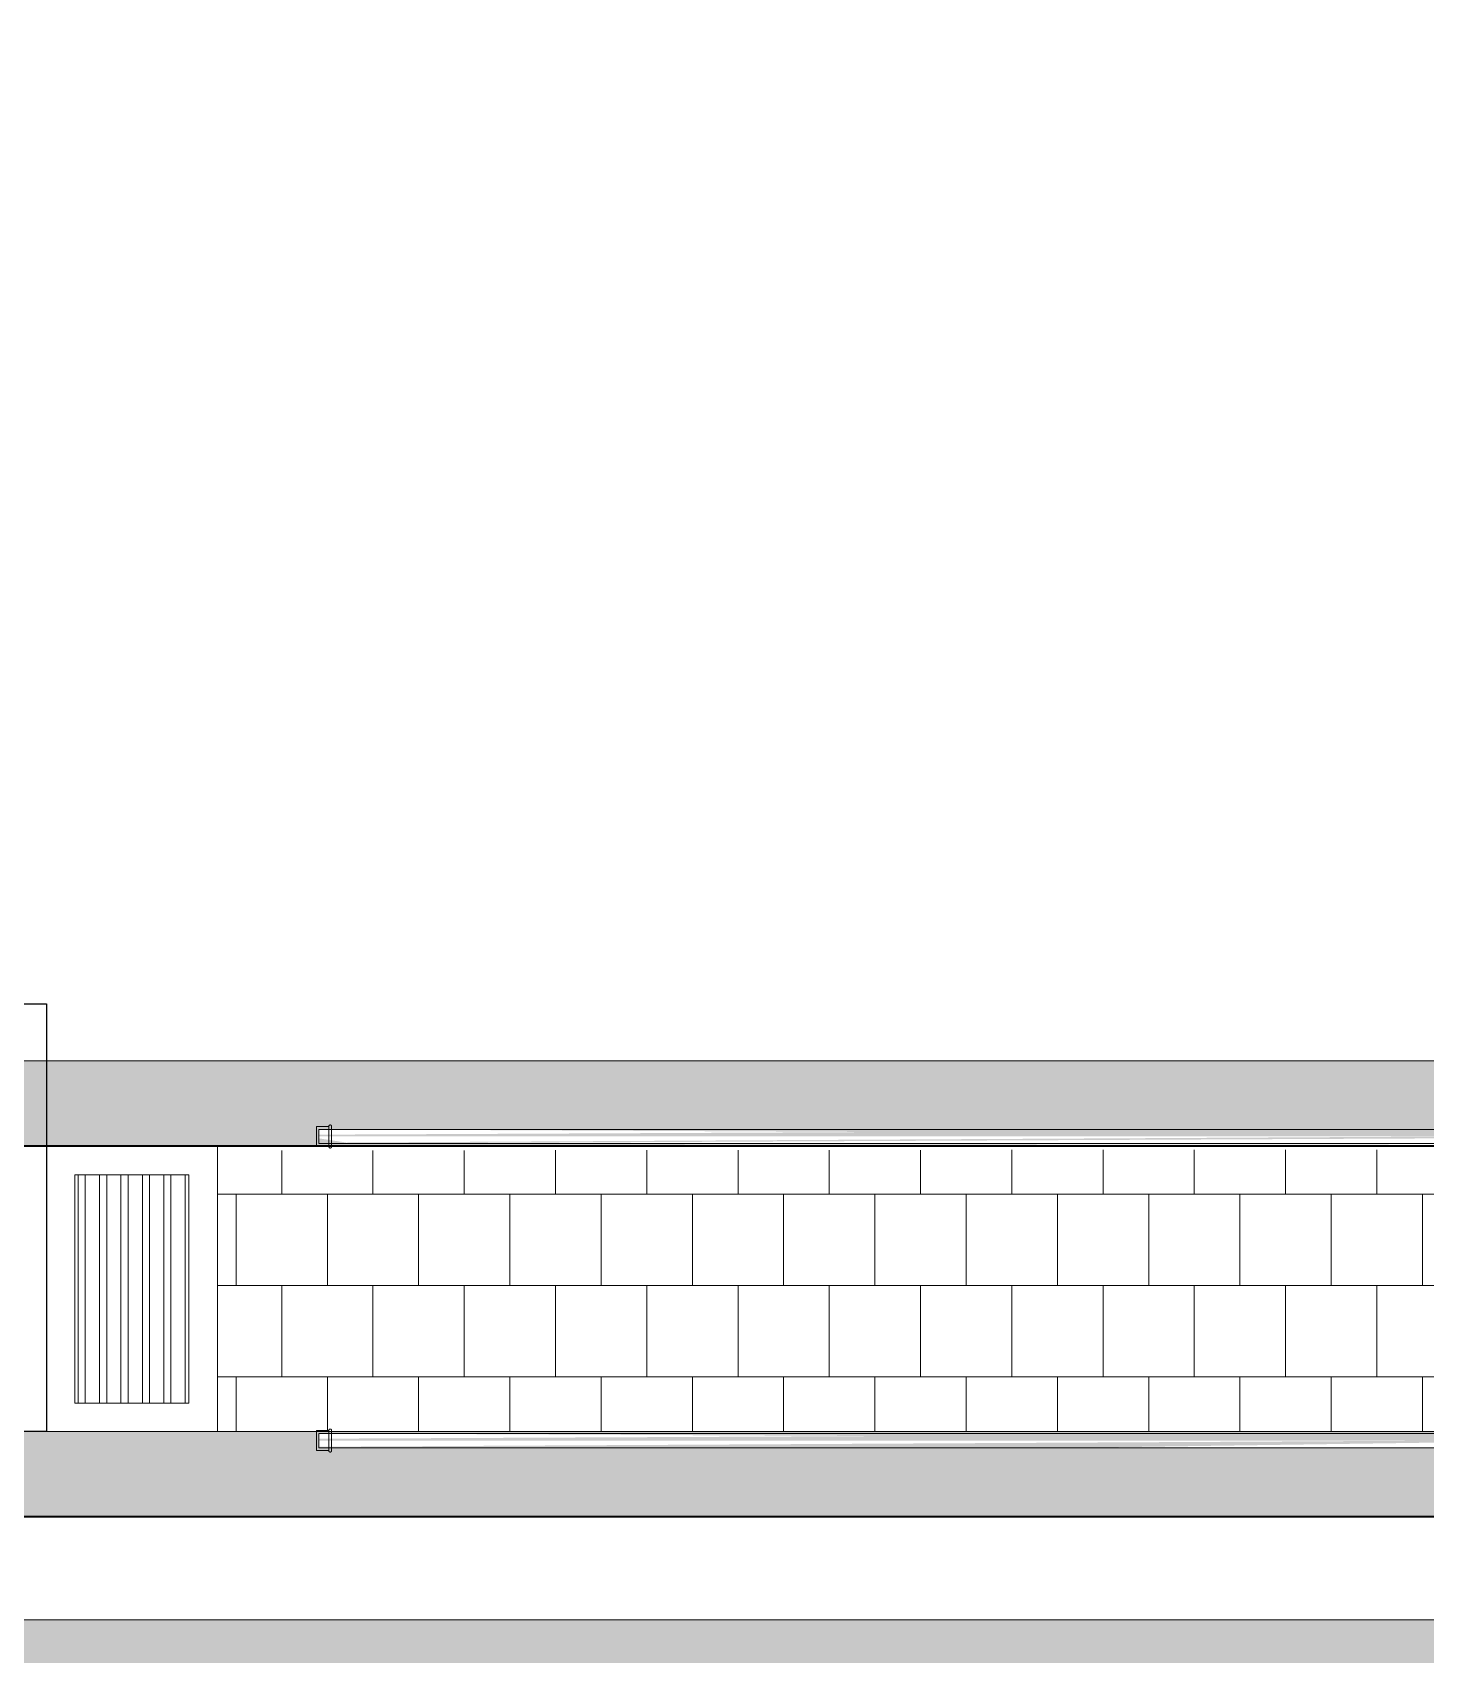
# Model space of a CAD drawing. Header units: metres. Extents: x 149 to 429, y -3 to 162.
# Drawn here: x 355.963 to 358.406, y 99.833 to 102.677 of the extents above; entities that cross this region are included whole.
import ezdxf

# ---------------------------------------------------------------- set-up
doc = ezdxf.new("R2010")
doc.units = ezdxf.units.M
doc.layers.add('1053_ARQ_BASE_MATADOURO_dwg', color=7, linetype='Continuous', lineweight=5, true_color=0x767676)
for name, color, linetype, lineweight in [('A-DETL', 7, 'Continuous', 5), ('A-DETL-GENF', 7, 'Continuous', 5), ('A-PAREDE', 7, 'Continuous', 30), ('A-VISTA01', 7, 'Continuous', 20), ('A-VISTA06', 7, 'Continuous', 5), ('A-WALL', 7, 'Continuous', 9), ('A_lay', 7, 'Continuous', 5), ('P-PIPE', 7, 'Continuous', 5)]:
    doc.layers.add(name, color=color, linetype=linetype, lineweight=lineweight)

# ---------------------------------------------------------------- blocks, each defined once
blk = doc.blocks.new('AÇO_Tampão Com Rebordo - AÇO_Tampão Com Rebordo-3707446-TÉRREO 1_20 - Dependente 2')
at = {"layer": 'P-PIPE'}
for p, q in [((0, 0.0177), (0.0218, 0.0177)), ((0, -0.0177), (0, 0.0177)), ((0, -0.0177), (0, 0.0177)), ((0.0218, 0.0177), (0.0218, -0.0177)), ((0.0218, 0.0177), (0.0218, 0.0125)), ((0.0218, -0.0177), (0, -0.0177)), ((0.0218, -0.0125), (0.0218, -0.0177))]:
    blk.add_line(p, q, dxfattribs=at)
at = {"layer": 'P-PIPE', "flags": 128}
for points in [[(0.0268, 0.0177), (0.0268, 0.0178), (0.0268, 0.0179), (0.0268, 0.018), (0.0268, 0.0181), (0.0268, 0.0182), (0.0267, 0.0183), (0.0267, 0.0184), (0.0267, 0.0185), (0.0266, 0.0186), (0.0266, 0.0187), (0.0266, 0.0188), (0.0265, 0.0189), (0.0265, 0.0189), (0.0264, 0.019), (0.0264, 0.0191), (0.0263, 0.0192), (0.0262, 0.0193), (0.0262, 0.0193), (0.0261, 0.0194), (0.026, 0.0195), (0.026, 0.0196), (0.0259, 0.0196), (0.0258, 0.0197), (0.0257, 0.0197), (0.0257, 0.0198), (0.0256, 0.0199), (0.0255, 0.0199), (0.0254, 0.02), (0.0253, 0.02), (0.0252, 0.02), (0.0251, 0.0201), (0.025, 0.0201), (0.0249, 0.0201), (0.0248, 0.0201), (0.0247, 0.0202), (0.0246, 0.0202), (0.0245, 0.0202), (0.0244, 0.0202), (0.0243, 0.0202), (0.0242, 0.0202), (0.0241, 0.0202), (0.024, 0.0202), (0.0239, 0.0202), (0.0238, 0.0202), (0.0237, 0.0201), (0.0236, 0.0201), (0.0235, 0.0201), (0.0234, 0.02), (0.0234, 0.02), (0.0233, 0.02), (0.0232, 0.0199), (0.0231, 0.0199), (0.023, 0.0198), (0.0229, 0.0198), (0.0228, 0.0197), (0.0227, 0.0197), (0.0227, 0.0196), (0.0226, 0.0195), (0.0225, 0.0195), (0.0225, 0.0194), (0.0224, 0.0193), (0.0223, 0.0192), (0.0223, 0.0192), (0.0222, 0.0191), (0.0222, 0.019), (0.0221, 0.0189), (0.0221, 0.0188), (0.022, 0.0187), (0.022, 0.0186), (0.0219, 0.0185), (0.0219, 0.0184), (0.0219, 0.0183), (0.0219, 0.0182), (0.0218, 0.0182), (0.0218, 0.0181), (0.0218, 0.018), (0.0218, 0.0179), (0.0218, 0.0178), (0.0218, 0.0177)], [(0.0218, -0.0177), (0.0218, -0.0176), (0.0218, -0.0176), (0.0218, -0.0175), (0.0218, -0.0173), (0.0218, -0.0172), (0.0218, -0.017), (0.0218, -0.0168), (0.0218, -0.0166), (0.0218, -0.0163), (0.0218, -0.016), (0.0218, -0.0157), (0.0218, -0.0154), (0.0218, -0.015), (0.0218, -0.0146), (0.0218, -0.0142), (0.0218, -0.0138), (0.0218, -0.0133), (0.0218, -0.0128), (0.0218, -0.0123), (0.0218, -0.0118), (0.0218, -0.0113), (0.0218, -0.0107), (0.0218, -0.0102), (0.0218, -0.0096), (0.0218, -0.009), (0.0218, -0.0083), (0.0218, -0.0077), (0.0218, -0.0071), (0.0218, -0.0064), (0.0218, -0.0057), (0.0218, -0.0051), (0.0218, -0.0044), (0.0218, -0.0037), (0.0218, -0.003), (0.0218, -0.0023), (0.0218, -0.0016), (0.0218, -0.0009), (0.0218, -0.0002), (0.0218, 0.0005), (0.0218, 0.0012), (0.0218, 0.0019), (0.0218, 0.0026), (0.0218, 0.0033), (0.0218, 0.004), (0.0218, 0.0047), (0.0218, 0.0054), (0.0218, 0.0061), (0.0218, 0.0067), (0.0218, 0.0074), (0.0218, 0.008), (0.0218, 0.0086), (0.0218, 0.0092), (0.0218, 0.0098), (0.0218, 0.0104), (0.0218, 0.011), (0.0218, 0.0115), (0.0218, 0.0121), (0.0218, 0.0126), (0.0218, 0.0131), (0.0218, 0.0135), (0.0218, 0.014), (0.0218, 0.0144), (0.0218, 0.0148), (0.0218, 0.0152), (0.0218, 0.0155), (0.0218, 0.0158), (0.0218, 0.0162), (0.0218, 0.0164), (0.0218, 0.0167), (0.0218, 0.0169), (0.0218, 0.0171), (0.0218, 0.0173), (0.0218, 0.0174), (0.0218, 0.0175), (0.0218, 0.0176), (0.0218, 0.0177), (0.0218, 0.0177)], [(0.0218, 0.0177), (0.0218, 0.0176), (0.0218, 0.0176), (0.0218, 0.0175), (0.0218, 0.0173), (0.0218, 0.0172), (0.0218, 0.017), (0.0218, 0.0168), (0.0218, 0.0166), (0.0218, 0.0163), (0.0218, 0.016), (0.0218, 0.0157), (0.0218, 0.0154), (0.0218, 0.015), (0.0218, 0.0146), (0.0218, 0.0142), (0.0218, 0.0138), (0.0218, 0.0133), (0.0218, 0.0128), (0.0218, 0.0123)], [(0.0268, 0.0177), (0.0268, 0.0176), (0.0268, 0.0176), (0.0268, 0.0175), (0.0268, 0.0173), (0.0268, 0.0172), (0.0268, 0.017), (0.0268, 0.0168), (0.0268, 0.0166), (0.0268, 0.0163), (0.0268, 0.016), (0.0268, 0.0157), (0.0268, 0.0154), (0.0268, 0.015), (0.0268, 0.0146), (0.0268, 0.0142), (0.0268, 0.0138), (0.0268, 0.0133), (0.0268, 0.0128), (0.0268, 0.0123), (0.0268, 0.0118), (0.0268, 0.0113), (0.0268, 0.0107), (0.0268, 0.0102), (0.0268, 0.0096), (0.0268, 0.009), (0.0268, 0.0083), (0.0268, 0.0077), (0.0268, 0.0071), (0.0268, 0.0064), (0.0268, 0.0057), (0.0268, 0.0051), (0.0268, 0.0044), (0.0268, 0.0037), (0.0268, 0.003), (0.0268, 0.0023), (0.0268, 0.0016), (0.0268, 0.0009), (0.0268, 0.0002), (0.0268, -0.0005), (0.0268, -0.0012), (0.0268, -0.0019), (0.0268, -0.0026), (0.0268, -0.0033), (0.0268, -0.004), (0.0268, -0.0047), (0.0268, -0.0054), (0.0268, -0.0061), (0.0268, -0.0067), (0.0268, -0.0074), (0.0268, -0.008), (0.0268, -0.0086), (0.0268, -0.0092), (0.0268, -0.0098), (0.0268, -0.0104), (0.0268, -0.011), (0.0268, -0.0115), (0.0268, -0.0121), (0.0268, -0.0126), (0.0268, -0.0131), (0.0268, -0.0135), (0.0268, -0.014), (0.0268, -0.0144), (0.0268, -0.0148), (0.0268, -0.0152), (0.0268, -0.0155), (0.0268, -0.0158), (0.0268, -0.0162), (0.0268, -0.0164), (0.0268, -0.0167), (0.0268, -0.0169), (0.0268, -0.0171), (0.0268, -0.0173), (0.0268, -0.0174), (0.0268, -0.0175), (0.0268, -0.0176), (0.0268, -0.0177), (0.0268, -0.0177)], [(0.0268, 0.0126), (0.0268, 0.0131), (0.0268, 0.0135), (0.0268, 0.014), (0.0268, 0.0144), (0.0268, 0.0148), (0.0268, 0.0152), (0.0268, 0.0155), (0.0268, 0.0158), (0.0268, 0.0162), (0.0268, 0.0164), (0.0268, 0.0167), (0.0268, 0.0169), (0.0268, 0.0171), (0.0268, 0.0173), (0.0268, 0.0174), (0.0268, 0.0175), (0.0268, 0.0176), (0.0268, 0.0177), (0.0268, 0.0177)], [(0.0218, -0.0126), (0.0218, -0.0131), (0.0218, -0.0135), (0.0218, -0.014), (0.0218, -0.0144), (0.0218, -0.0148), (0.0218, -0.0152), (0.0218, -0.0155), (0.0218, -0.0158), (0.0218, -0.0162), (0.0218, -0.0164), (0.0218, -0.0167), (0.0218, -0.0169), (0.0218, -0.0171), (0.0218, -0.0173), (0.0218, -0.0174), (0.0218, -0.0175), (0.0218, -0.0176), (0.0218, -0.0177), (0.0218, -0.0177)], [(0.0218, -0.0177), (0.0218, -0.0178), (0.0218, -0.0179), (0.0218, -0.018), (0.0218, -0.0181), (0.0218, -0.0182), (0.0219, -0.0183), (0.0219, -0.0184), (0.0219, -0.0185), (0.022, -0.0186), (0.022, -0.0187), (0.022, -0.0188), (0.0221, -0.0189), (0.0221, -0.0189), (0.0222, -0.019), (0.0222, -0.0191), (0.0223, -0.0192), (0.0224, -0.0193), (0.0224, -0.0193), (0.0225, -0.0194), (0.0226, -0.0195), (0.0226, -0.0196), (0.0227, -0.0196), (0.0228, -0.0197), (0.0229, -0.0197), (0.0229, -0.0198), (0.023, -0.0199), (0.0231, -0.0199), (0.0232, -0.02), (0.0233, -0.02), (0.0234, -0.02), (0.0235, -0.0201), (0.0236, -0.0201), (0.0237, -0.0201), (0.0238, -0.0201), (0.0239, -0.0202), (0.024, -0.0202), (0.0241, -0.0202), (0.0242, -0.0202), (0.0243, -0.0202), (0.0244, -0.0202), (0.0245, -0.0202), (0.0246, -0.0202), (0.0247, -0.0202), (0.0248, -0.0202), (0.0249, -0.0201), (0.025, -0.0201), (0.0251, -0.0201), (0.0252, -0.02), (0.0252, -0.02), (0.0253, -0.02), (0.0254, -0.0199), (0.0255, -0.0199), (0.0256, -0.0198), (0.0257, -0.0198), (0.0258, -0.0197), (0.0259, -0.0197), (0.0259, -0.0196), (0.026, -0.0195), (0.0261, -0.0195), (0.0261, -0.0194), (0.0262, -0.0193), (0.0263, -0.0192), (0.0263, -0.0192), (0.0264, -0.0191), (0.0264, -0.019), (0.0265, -0.0189), (0.0265, -0.0188), (0.0266, -0.0187), (0.0266, -0.0186), (0.0267, -0.0185), (0.0267, -0.0184), (0.0267, -0.0183), (0.0267, -0.0182), (0.0268, -0.0182), (0.0268, -0.0181), (0.0268, -0.018), (0.0268, -0.0179), (0.0268, -0.0178), (0.0268, -0.0177)], [(0.0268, -0.0177), (0.0268, -0.0176), (0.0268, -0.0176), (0.0268, -0.0175), (0.0268, -0.0173), (0.0268, -0.0172), (0.0268, -0.017), (0.0268, -0.0168), (0.0268, -0.0166), (0.0268, -0.0163), (0.0268, -0.016), (0.0268, -0.0157), (0.0268, -0.0154), (0.0268, -0.015), (0.0268, -0.0146), (0.0268, -0.0142), (0.0268, -0.0138), (0.0268, -0.0133), (0.0268, -0.0128), (0.0268, -0.0123)]]:
    blk.add_lwpolyline(points, dxfattribs=at)
blk = doc.blocks.new('AÇO_Tampão Com Rebordo - AÇO_Tampão Com Rebordo-V110-TÉRREO 1_20 - Dependente 2')
at = {"layer": 'P-PIPE'}
for p, q in [((0, 0.0177), (0.0218, 0.0177)), ((0, -0.0177), (0, 0.0177)), ((0, -0.0177), (0, 0.0177)), ((0.0218, 0.0177), (0.0218, 0.0125)), ((0.0218, 0.0177), (0.0218, 0.0125)), ((0.0218, -0.0177), (0, -0.0177)), ((0.0218, -0.0125), (0.0218, -0.0177)), ((0.0218, -0.0125), (0.0218, -0.0177))]:
    blk.add_line(p, q, dxfattribs=at)
at = {"layer": 'P-PIPE', "flags": 128}
for points in [[(0.0268, 0.0177), (0.0268, 0.0178), (0.0268, 0.0179), (0.0268, 0.018), (0.0268, 0.0181), (0.0268, 0.0182), (0.0267, 0.0183), (0.0267, 0.0184), (0.0267, 0.0185), (0.0266, 0.0186), (0.0266, 0.0187), (0.0266, 0.0188), (0.0265, 0.0189), (0.0265, 0.0189), (0.0264, 0.019), (0.0264, 0.0191), (0.0263, 0.0192), (0.0262, 0.0193), (0.0262, 0.0193), (0.0261, 0.0194), (0.026, 0.0195), (0.026, 0.0196), (0.0259, 0.0196), (0.0258, 0.0197), (0.0257, 0.0197), (0.0257, 0.0198), (0.0256, 0.0199), (0.0255, 0.0199), (0.0254, 0.02), (0.0253, 0.02), (0.0252, 0.02), (0.0251, 0.0201), (0.025, 0.0201), (0.0249, 0.0201), (0.0248, 0.0201), (0.0247, 0.0202), (0.0246, 0.0202), (0.0245, 0.0202), (0.0244, 0.0202), (0.0243, 0.0202), (0.0242, 0.0202), (0.0241, 0.0202), (0.024, 0.0202), (0.0239, 0.0202), (0.0238, 0.0202), (0.0237, 0.0201), (0.0236, 0.0201), (0.0235, 0.0201), (0.0234, 0.02), (0.0234, 0.02), (0.0233, 0.02), (0.0232, 0.0199), (0.0231, 0.0199), (0.023, 0.0198), (0.0229, 0.0198), (0.0228, 0.0197), (0.0227, 0.0197), (0.0227, 0.0196), (0.0226, 0.0195), (0.0225, 0.0195), (0.0225, 0.0194), (0.0224, 0.0193), (0.0223, 0.0192), (0.0223, 0.0192), (0.0222, 0.0191), (0.0222, 0.019), (0.0221, 0.0189), (0.0221, 0.0188), (0.022, 0.0187), (0.022, 0.0186), (0.0219, 0.0185), (0.0219, 0.0184), (0.0219, 0.0183), (0.0219, 0.0182), (0.0218, 0.0182), (0.0218, 0.0181), (0.0218, 0.018), (0.0218, 0.0179), (0.0218, 0.0178), (0.0218, 0.0177)], [(0.0218, 0.0126), (0.0218, 0.0131), (0.0218, 0.0135), (0.0218, 0.014), (0.0218, 0.0144), (0.0218, 0.0148), (0.0218, 0.0152), (0.0218, 0.0155), (0.0218, 0.0158), (0.0218, 0.0162), (0.0218, 0.0164), (0.0218, 0.0167), (0.0218, 0.0169), (0.0218, 0.0171), (0.0218, 0.0173), (0.0218, 0.0174), (0.0218, 0.0175), (0.0218, 0.0176), (0.0218, 0.0177), (0.0218, 0.0177)], [(0.0218, 0.0177), (0.0218, 0.0176), (0.0218, 0.0176), (0.0218, 0.0175), (0.0218, 0.0173), (0.0218, 0.0172), (0.0218, 0.017), (0.0218, 0.0168), (0.0218, 0.0166), (0.0218, 0.0163), (0.0218, 0.016), (0.0218, 0.0157), (0.0218, 0.0154), (0.0218, 0.015), (0.0218, 0.0146), (0.0218, 0.0142), (0.0218, 0.0138), (0.0218, 0.0133), (0.0218, 0.0128), (0.0218, 0.0123)], [(0.0268, 0.0177), (0.0268, 0.0176), (0.0268, 0.0176), (0.0268, 0.0175), (0.0268, 0.0173), (0.0268, 0.0172), (0.0268, 0.017), (0.0268, 0.0168), (0.0268, 0.0166), (0.0268, 0.0163), (0.0268, 0.016), (0.0268, 0.0157), (0.0268, 0.0154), (0.0268, 0.015), (0.0268, 0.0146), (0.0268, 0.0142), (0.0268, 0.0138), (0.0268, 0.0133), (0.0268, 0.0128), (0.0268, 0.0123)], [(0.0268, 0.0126), (0.0268, 0.0131), (0.0268, 0.0135), (0.0268, 0.014), (0.0268, 0.0144), (0.0268, 0.0148), (0.0268, 0.0152), (0.0268, 0.0155), (0.0268, 0.0158), (0.0268, 0.0162), (0.0268, 0.0164), (0.0268, 0.0167), (0.0268, 0.0169), (0.0268, 0.0171), (0.0268, 0.0173), (0.0268, 0.0174), (0.0268, 0.0175), (0.0268, 0.0176), (0.0268, 0.0177), (0.0268, 0.0177)], [(0.0218, -0.0177), (0.0218, -0.0176), (0.0218, -0.0176), (0.0218, -0.0175), (0.0218, -0.0173), (0.0218, -0.0172), (0.0218, -0.017), (0.0218, -0.0168), (0.0218, -0.0166), (0.0218, -0.0163), (0.0218, -0.016), (0.0218, -0.0157), (0.0218, -0.0154), (0.0218, -0.015), (0.0218, -0.0146), (0.0218, -0.0142), (0.0218, -0.0138), (0.0218, -0.0133), (0.0218, -0.0128), (0.0218, -0.0123)], [(0.0218, -0.0126), (0.0218, -0.0131), (0.0218, -0.0135), (0.0218, -0.014), (0.0218, -0.0144), (0.0218, -0.0148), (0.0218, -0.0152), (0.0218, -0.0155), (0.0218, -0.0158), (0.0218, -0.0162), (0.0218, -0.0164), (0.0218, -0.0167), (0.0218, -0.0169), (0.0218, -0.0171), (0.0218, -0.0173), (0.0218, -0.0174), (0.0218, -0.0175), (0.0218, -0.0176), (0.0218, -0.0177), (0.0218, -0.0177)], [(0.0218, -0.0177), (0.0218, -0.0178), (0.0218, -0.0179), (0.0218, -0.018), (0.0218, -0.0181), (0.0218, -0.0182), (0.0219, -0.0183), (0.0219, -0.0184), (0.0219, -0.0185), (0.022, -0.0186), (0.022, -0.0187), (0.022, -0.0188), (0.0221, -0.0189), (0.0221, -0.0189), (0.0222, -0.019), (0.0222, -0.0191), (0.0223, -0.0192), (0.0224, -0.0193), (0.0224, -0.0193), (0.0225, -0.0194), (0.0226, -0.0195), (0.0226, -0.0196), (0.0227, -0.0196), (0.0228, -0.0197), (0.0229, -0.0197), (0.0229, -0.0198), (0.023, -0.0199), (0.0231, -0.0199), (0.0232, -0.02), (0.0233, -0.02), (0.0234, -0.02), (0.0235, -0.0201), (0.0236, -0.0201), (0.0237, -0.0201), (0.0238, -0.0201), (0.0239, -0.0202), (0.024, -0.0202), (0.0241, -0.0202), (0.0242, -0.0202), (0.0243, -0.0202), (0.0244, -0.0202), (0.0245, -0.0202), (0.0246, -0.0202), (0.0247, -0.0202), (0.0248, -0.0202), (0.0249, -0.0201), (0.025, -0.0201), (0.0251, -0.0201), (0.0252, -0.02), (0.0252, -0.02), (0.0253, -0.02), (0.0254, -0.0199), (0.0255, -0.0199), (0.0256, -0.0198), (0.0257, -0.0198), (0.0258, -0.0197), (0.0259, -0.0197), (0.0259, -0.0196), (0.026, -0.0195), (0.0261, -0.0195), (0.0261, -0.0194), (0.0262, -0.0193), (0.0263, -0.0192), (0.0263, -0.0192), (0.0264, -0.0191), (0.0264, -0.019), (0.0265, -0.0189), (0.0265, -0.0188), (0.0266, -0.0187), (0.0266, -0.0186), (0.0267, -0.0185), (0.0267, -0.0184), (0.0267, -0.0183), (0.0267, -0.0182), (0.0268, -0.0182), (0.0268, -0.0181), (0.0268, -0.018), (0.0268, -0.0179), (0.0268, -0.0178), (0.0268, -0.0177)], [(0.0268, -0.0177), (0.0268, -0.0176), (0.0268, -0.0176), (0.0268, -0.0175), (0.0268, -0.0173), (0.0268, -0.0172), (0.0268, -0.017), (0.0268, -0.0168), (0.0268, -0.0166), (0.0268, -0.0163), (0.0268, -0.016), (0.0268, -0.0157), (0.0268, -0.0154), (0.0268, -0.015), (0.0268, -0.0146), (0.0268, -0.0142), (0.0268, -0.0138), (0.0268, -0.0133), (0.0268, -0.0128), (0.0268, -0.0123)], [(0.0268, -0.0126), (0.0268, -0.0131), (0.0268, -0.0135), (0.0268, -0.014), (0.0268, -0.0144), (0.0268, -0.0148), (0.0268, -0.0152), (0.0268, -0.0155), (0.0268, -0.0158), (0.0268, -0.0162), (0.0268, -0.0164), (0.0268, -0.0167), (0.0268, -0.0169), (0.0268, -0.0171), (0.0268, -0.0173), (0.0268, -0.0174), (0.0268, -0.0175), (0.0268, -0.0176), (0.0268, -0.0177), (0.0268, -0.0177)]]:
    blk.add_lwpolyline(points, dxfattribs=at)
blk = doc.blocks.new('1053_ARQ_BASE_MATADOURO_dwg_arq geral tgov-4039641-TÉRREO 1_20 - Dependente 2')
at = {"layer": 'A-VISTA06', "true_color": 0xaaaaaa}
h = blk.add_hatch(dxfattribs=at)
h.set_pattern_fill('FP_6', color=253, style=0, pattern_type=2)
h.set_pattern_definition([(90, (0.46822, 1.121), (-0.0375, 2e-18), []), (90, (0.48072, 1.133), (-0.0375, 2e-18), [])])
h.paths.add_polyline_path([(19.6227, 17.0882), (19.6227, 17.4882), (19.4227, 17.4882), (19.4227, 17.0882)])
at = {"layer": 'A_lay', "true_color": 0xaaaaaa}
h = blk.add_hatch(dxfattribs=at)
h.set_pattern_fill('FP_5', color=253, style=0, pattern_type=2)
h.set_pattern_definition([(0, (0, 0), (0, 0.16), []), (90, (0, 0), (-0.08, 0.16), [0.16, -0.16])])
h.paths.add_polyline_path([(19.911, 17.0382), (29.3459, 17.0382), (29.3459, 17.5382), (19.6727, 17.5308), (19.6727, 17.0382)])
at = {"layer": 'A-PAREDE', "color": 253, "lineweight": 25, "true_color": 0xaaaaaa, "flags": 128}
blk.add_lwpolyline([(19.3727, 17.0382), (19.3231, 17.0382), (19.3231, 17.7882), (19.3727, 17.7882)], close=True, dxfattribs=at)
at = {"layer": 'A-VISTA01', "color": 253, "true_color": 0xaaaaaa, "flags": 128}
for points in [[(19.3727, 17.6882), (29.3459, 17.6882), (29.3459, 17.5382), (19.3727, 17.5382)], [(29.3459, 17.0382), (19.3001, 17.0382), (17.8845, 16.7079)], [(18.5446, 16.7079), (19.3173, 16.8882), (29.3459, 16.8882), (29.3459, 17.0382)]]:
    blk.add_lwpolyline(points, dxfattribs=at)
at = {"layer": 'A-VISTA06', "color": 253, "true_color": 0xaaaaaa, "flags": 128}
blk.add_lwpolyline([(19.3727, 17.5382), (19.6727, 17.5382), (19.6727, 17.0382), (19.3727, 17.0382), (19.3727, 17.5382), (19.3727, 17.0382)], dxfattribs=at)
blk.add_lwpolyline([(19.4227, 17.4882), (19.6227, 17.4882), (19.6227, 17.0882), (19.4227, 17.0882)], close=True, dxfattribs=at)
blk = doc.blocks.new('1053_ARQ_BASE_MATADOURO_dwg-3625622-TÉRREO 1_20 - Dependente 2')
blk.add_blockref('1053_ARQ_BASE_MATADOURO_dwg_arq geral tgov-4039641-TÉRREO 1_20 - Dependente 2', (130.2098, 83.186))

msp = doc.modelspace()

# ---------------------------------------------------------------- hatches: boundary and pattern name
at = {"layer": 'A-DETL-GENF', "true_color": 0xffff00}
h = msp.add_hatch(color=2, dxfattribs=at)
h.paths.add_polyline_path([(365.8845, 99.7704), (366.9273, 99.7791), (366.9273, 110.2375), (345.3444, 110.2375), (345.3444, 99.7704), (365.7098, 99.7704)])
h.paths.add_polyline_path([(348.6358, 99.8939), (345.729, 99.8939), (345.729, 109.9402), (366.7201, 109.9402), (366.7201, 99.8939), (349.5005, 99.8939)])
at = {"layer": 'A-WALL', "true_color": 0xffd4aa, "transparency": 33554483}
h = msp.add_hatch(color=41, dxfattribs=at)
h.paths.add_polyline_path([(355.8617, 100.7257), (365.894, 100.7352), (365.8942, 100.7477), (365.9078, 100.7447), (365.908, 100.7257), (365.9444, 100.7352), (365.9444, 100.8742), (355.8444, 100.8742), (355.8615, 100.7257)])
h.paths.add_polyline_path([(359.7191, 100.729), (358.5206, 100.7382), (358.5206, 100.754), (361.0681, 100.7447), (361.0681, 100.729), (360.9964, 100.729)])
h.paths.add_polyline_path([(356.5258, 100.729), (356.4654, 100.7382), (356.4654, 100.754), (358.4546, 100.7447), (358.4546, 100.729), (357.1645, 100.729)])
h.paths.add_polyline_path([(365.467, 100.729), (361.1064, 100.7382), (361.1071, 100.754), (365.8845, 100.7447), (365.8845, 100.729), (365.7098, 100.729)])
h = msp.add_hatch(color=41, dxfattribs=at)
h.paths.add_polyline_path([(355.938, 100.0757), (365.9444, 100.0757), (365.9444, 100.2242), (365.9145, 100.2147), (365.908, 100.1916), (365.8942, 100.2147), (365.9064, 100.2242), (355.9149, 100.2242), (355.9322, 100.0757)])
h.paths.add_polyline_path([(361.0681, 100.1959), (358.5206, 100.2052), (358.5206, 100.2209), (361.0681, 100.2117), (361.0681, 100.1964)])
h.paths.add_polyline_path([(364.8284, 100.1959), (361.1064, 100.2052), (361.1071, 100.2209), (365.8845, 100.2117), (365.8845, 100.1959), (365.467, 100.1959)])
h.paths.add_polyline_path([(356.4654, 100.1959), (356.4654, 100.2209), (358.4546, 100.2117), (358.4546, 100.1959), (356.5258, 100.1959)])
at = {"layer": 'P-PIPE', "true_color": 0xc0c0c0}
for points in [[(358.4546, 100.7415), (358.4546, 100.754), (356.4654, 100.7447), (356.4654, 100.7415), (358.4418, 100.7415)], [(356.4654, 100.729), (358.4546, 100.7383), (358.4546, 100.7415), (356.4654, 100.7307), (356.4654, 100.7294)], [(358.4546, 100.2084), (358.4546, 100.2209), (356.4654, 100.2117), (356.4654, 100.2084), (358.4418, 100.2084)], [(357.8031, 100.1959), (358.4546, 100.2053), (358.4546, 100.2084), (356.4654, 100.1976), (356.4654, 100.1959), (357.1645, 100.1959)]]:
    msp.add_hatch(color=9, dxfattribs=at).paths.add_polyline_path(points)

# ---------------------------------------------------------------- linework, layer by layer
at = {"layer": 'A-DETL'}
msp.add_line((366.7201, 99.8939), (345.729, 99.8939), dxfattribs=at)
at = {"layer": 'A-WALL', "color": 253, "true_color": 0xaaaaaa}
for p, q in [((365.9444, 100.8742), (355.8444, 100.8742)), ((355.8615, 100.7257), (365.9444, 100.7257)), ((355.8617, 100.7242), (365.9444, 100.7242)), ((365.9444, 100.2242), (355.9149, 100.2242)), ((355.932, 100.0757), (365.9444, 100.0757)), ((355.9322, 100.0742), (365.9444, 100.0742))]:
    msp.add_line(p, q, dxfattribs=at)
at = {"layer": 'P-PIPE'}
for p, q in [((358.4546, 100.754), (356.4654, 100.754)), ((356.4654, 100.754), (356.4654, 100.729)), ((356.4654, 100.729), (358.4546, 100.729)), ((358.4546, 100.2209), (356.4654, 100.2209)), ((356.4654, 100.2209), (356.4654, 100.1959)), ((356.4654, 100.1959), (358.4546, 100.1959))]:
    msp.add_line(p, q, dxfattribs=at)

# ---------------------------------------------------------------- block references
at = {"layer": '1053_ARQ_BASE_MATADOURO_dwg', "color": 253, "true_color": 0xaaaaaa}
msp.add_blockref('1053_ARQ_BASE_MATADOURO_dwg-3625622-TÉRREO 1_20 - Dependente 2', (206.405, 0), dxfattribs=at)
at = {"layer": 'P-PIPE', "extrusion": (0, 0, -1), "rotation": 180}
for name, p in [('AÇO_Tampão Com Rebordo - AÇO_Tampão Com Rebordo-3707446-TÉRREO 1_20 - Dependente 2', (-356.4608, 100.7415)), ('AÇO_Tampão Com Rebordo - AÇO_Tampão Com Rebordo-V110-TÉRREO 1_20 - Dependente 2', (-356.4608, 100.7415)), ('AÇO_Tampão Com Rebordo - AÇO_Tampão Com Rebordo-3707446-TÉRREO 1_20 - Dependente 2', (-356.4608, 100.2084)), ('AÇO_Tampão Com Rebordo - AÇO_Tampão Com Rebordo-V110-TÉRREO 1_20 - Dependente 2', (-356.4608, 100.2084))]:
    msp.add_blockref(name, p, dxfattribs=at)

doc.saveas('drawing.dxf')
